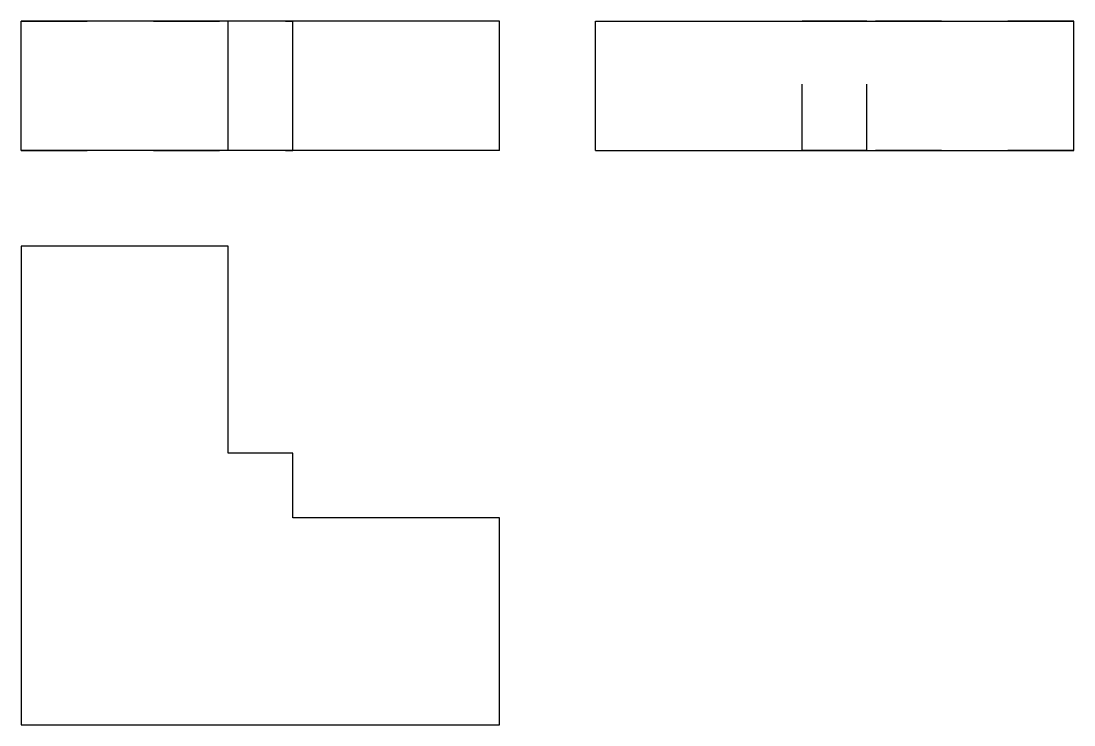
# Model space of a CAD drawing. Extents: x 0 to 1.59, y 0 to 1.06.
import ezdxf

# ---------------------------------------------------------------- set-up
doc = ezdxf.new("R2010")
doc.units = 0
doc.linetypes.add('HIDDEN', pattern=[0.03618, 0.024132, -0.012048])
for name, color, linetype in [('FRONT', 7, 'CONTINUOUS'), ('FRONT_HID', 7, 'HIDDEN'), ('LEFT', 7, 'CONTINUOUS'), ('LEFT_HID', 7, 'HIDDEN'), ('TOP', 7, 'CONTINUOUS')]:
    doc.layers.add(name, color=color, linetype=linetype)

msp = doc.modelspace()

# ---------------------------------------------------------------- linework, layer by layer
at = {"layer": 'FRONT'}
for p, q in [((0, 0.86833), (0, 1.063899)), ((0.312912, 1.063899), (0, 1.063899)), ((0.410696, 1.063899), (0.312912, 1.063899)), ((0.312912, 0.86833), (0.312912, 1.063899)), ((0.723608, 1.063899), (0.410696, 1.063899)), ((0.410696, 0.86833), (0.410696, 1.063899)), ((0.723608, 0.86833), (0.723608, 1.063899)), ((0.312912, 0.86833), (0, 0.86833)), ((0.410696, 0.86833), (0.312912, 0.86833)), ((0.723608, 0.86833), (0.410696, 0.86833))]:
    msp.add_line(p, q, dxfattribs=at)
at = {"layer": 'FRONT_HID', "linetype": 'HIDDEN'}
for p, q in [((0, 1.063899), (0.410696, 1.063899)), ((0, 0.86833), (0.410696, 0.86833))]:
    msp.add_line(p, q, dxfattribs=at)
at = {"layer": 'LEFT'}
for p, q in [((0.86833, 0.86833), (0.86833, 1.063899)), ((0.86833, 1.063899), (1.181241, 1.063899)), ((1.181241, 1.063899), (1.591938, 1.063899)), ((1.591938, 0.86833), (1.591938, 1.063899)), ((0.86833, 0.86833), (1.181241, 0.86833)), ((1.181241, 0.86833), (1.591938, 0.86833))]:
    msp.add_line(p, q, dxfattribs=at)
at = {"layer": 'LEFT_HID', "linetype": 'HIDDEN'}
for p, q in [((1.279026, 1.063899), (1.181241, 1.063899)), ((1.181241, 0.86833), (1.181241, 1.063899)), ((1.181241, 0.86833), (1.181241, 1.063899)), ((1.279026, 1.063899), (1.591938, 1.063899)), ((1.591938, 1.063899), (1.279026, 1.063899)), ((1.279026, 0.86833), (1.279026, 1.063899)), ((1.279026, 0.86833), (1.279026, 1.063899)), ((1.279026, 0.86833), (1.181241, 0.86833)), ((1.279026, 0.86833), (1.591938, 0.86833)), ((1.591938, 0.86833), (1.279026, 0.86833))]:
    msp.add_line(p, q, dxfattribs=at)
at = {"layer": 'TOP'}
for p, q in [((0, 0.723608), (0, 0.410696)), ((0.312912, 0.723608), (0, 0.723608)), ((0.312912, 0.410696), (0.312912, 0.723608)), ((0, 0.410696), (0, 0)), ((0.410696, 0.410696), (0.312912, 0.410696)), ((0.410696, 0.312912), (0.410696, 0.410696)), ((0.723608, 0.312912), (0.410696, 0.312912)), ((0.723608, 0), (0.723608, 0.312912)), ((0, 0), (0.410696, 0)), ((0.410696, 0), (0.723608, 0))]:
    msp.add_line(p, q, dxfattribs=at)

doc.saveas('drawing.dxf')
